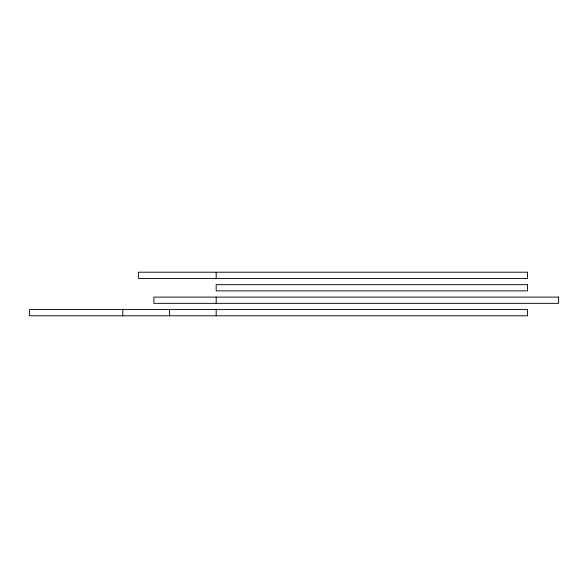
<?xml version="1.0" encoding="UTF-8"?>
<svg xmlns="http://www.w3.org/2000/svg" width="588" height="588" viewBox="0 0 588 588"><rect width="100%" height="100%" fill="white"/><g stroke="black" fill="none" stroke-linecap="round" stroke-linejoin="round"><path stroke-width="0.88" d="M216.178 272.207L216.178 278.433M216.178 297.116L216.178 303.342M216.178 309.567L216.178 315.793M169.484 309.567L169.484 315.793M122.789 309.567L122.789 315.793M527.473 272.207L138.356 272.207L138.356 278.433L527.473 278.433L527.473 272.207M527.473 284.658L216.178 284.658L216.178 290.884L527.473 290.884L527.473 284.658M558.6 297.116L153.916 297.116L153.916 303.342L558.6 303.342L558.6 297.116M527.473 309.567L29.4 309.567L29.4 315.793L527.473 315.793L527.473 309.567"/></g></svg>
